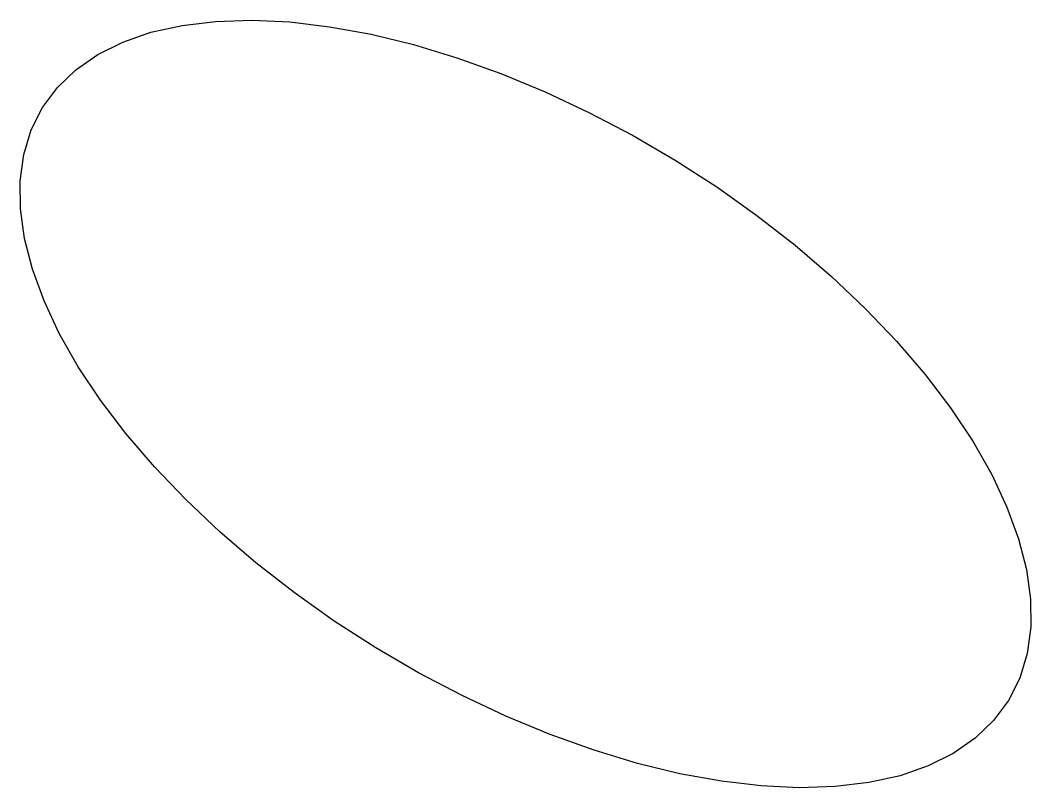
# Model space of a CAD drawing. Header units: metres. Extents: x -12209 to 21926, y -292849 to -276463.
# Drawn here: x -8919 to -7759, y -286021 to -285141 of the extents above; entities that cross this region are included whole.
import ezdxf

# ---------------------------------------------------------------- set-up
doc = ezdxf.new("R2010")
doc.units = ezdxf.units.M

msp = doc.modelspace()

# ---------------------------------------------------------------- linework, layer by layer
at = {"layer": 'LAYER'}
for p, q in [((-8733.1, -285146.54), (-8694.5, -285141.9)), ((-8733.1, -285146.54), (-8694.5, -285141.9)), ((-8694.5, -285141.9), (-8653.19, -285140.61)), ((-8694.5, -285141.9), (-8653.19, -285140.61)), ((-8653.19, -285140.61), (-8609.49, -285142.66)), ((-8653.19, -285140.61), (-8609.49, -285142.66)), ((-8609.49, -285142.66), (-8563.73, -285148.05)), ((-8609.49, -285142.66), (-8563.73, -285148.05)), ((-8801.04, -285165.66), (-8768.71, -285154.48)), ((-8801.04, -285165.66), (-8768.71, -285154.48)), ((-8768.71, -285154.48), (-8733.1, -285146.54)), ((-8768.71, -285154.48), (-8733.1, -285146.54)), ((-8563.73, -285148.05), (-8516.27, -285156.74)), ((-8563.73, -285148.05), (-8516.27, -285156.74)), ((-8516.27, -285156.74), (-8467.45, -285168.66)), ((-8516.27, -285156.74), (-8467.45, -285168.66)), ((-8829.86, -285180.01), (-8801.04, -285165.66)), ((-8829.86, -285180.01), (-8801.04, -285165.66)), ((-8467.45, -285168.66), (-8417.66, -285183.71)), ((-8467.45, -285168.66), (-8417.66, -285183.71)), ((-8854.95, -285197.41), (-8829.86, -285180.01)), ((-8854.95, -285197.41), (-8829.86, -285180.01)), ((-8417.66, -285183.71), (-8367.27, -285201.78)), ((-8417.66, -285183.71), (-8367.27, -285201.78)), ((-8876.1, -285217.73), (-8854.95, -285197.41)), ((-8876.1, -285217.73), (-8854.95, -285197.41)), ((-8367.27, -285201.78), (-8316.66, -285222.74)), ((-8367.27, -285201.78), (-8316.66, -285222.74)), ((-8893.17, -285240.81), (-8876.1, -285217.73)), ((-8893.17, -285240.81), (-8876.1, -285217.73)), ((-8316.66, -285222.74), (-8266.22, -285246.43)), ((-8316.66, -285222.74), (-8266.22, -285246.43)), ((-8906.03, -285266.48), (-8893.17, -285240.81)), ((-8906.03, -285266.48), (-8893.17, -285240.81)), ((-8893.17, -285240.81), (-8893.17, -285240.81)), ((-8893.17, -285240.81), (-8893.17, -285240.81)), ((-8266.22, -285246.43), (-8216.34, -285272.66)), ((-8266.22, -285246.43), (-8216.34, -285272.66)), ((-8914.57, -285294.54), (-8906.03, -285266.48)), ((-8914.57, -285294.54), (-8906.03, -285266.48)), ((-8216.34, -285272.66), (-8167.4, -285301.24)), ((-8216.34, -285272.66), (-8167.4, -285301.24)), ((-8918.72, -285324.78), (-8914.57, -285294.54)), ((-8918.72, -285324.78), (-8914.57, -285294.54)), ((-8167.4, -285301.24), (-8119.75, -285331.95)), ((-8167.4, -285301.24), (-8119.75, -285331.95)), ((-8918.47, -285356.98), (-8918.72, -285324.78)), ((-8918.47, -285356.98), (-8918.72, -285324.78)), ((-8119.75, -285331.95), (-8073.78, -285364.55)), ((-8119.75, -285331.95), (-8073.78, -285364.55)), ((-8913.81, -285390.87), (-8918.47, -285356.98)), ((-8913.81, -285390.87), (-8918.47, -285356.98)), ((-8073.78, -285364.55), (-8029.83, -285398.8)), ((-8073.78, -285364.55), (-8029.83, -285398.8)), ((-8904.77, -285426.22), (-8913.81, -285390.87)), ((-8904.77, -285426.22), (-8913.81, -285390.87)), ((-8029.83, -285398.8), (-7988.23, -285434.44)), ((-8029.83, -285398.8), (-7988.23, -285434.44)), ((-8891.43, -285462.74), (-8904.77, -285426.22)), ((-8891.43, -285462.74), (-8904.77, -285426.22)), ((-7988.23, -285434.44), (-7949.3, -285471.18)), ((-7988.23, -285434.44), (-7949.3, -285471.18)), ((-8873.88, -285500.15), (-8891.43, -285462.74)), ((-8873.88, -285500.15), (-8891.43, -285462.74)), ((-7949.3, -285471.18), (-7913.34, -285508.77)), ((-7949.3, -285471.18), (-7913.34, -285508.77)), ((-8852.27, -285538.19), (-8873.88, -285500.15)), ((-8852.27, -285538.19), (-8873.88, -285500.15)), ((-7913.34, -285508.77), (-7880.62, -285546.9)), ((-7913.34, -285508.77), (-7880.62, -285546.9)), ((-8826.74, -285576.55), (-8852.27, -285538.19)), ((-8826.74, -285576.55), (-8852.27, -285538.19)), ((-7880.62, -285546.9), (-7851.38, -285585.3)), ((-7880.62, -285546.9), (-7851.38, -285585.3)), ((-8797.51, -285614.94), (-8826.74, -285576.55)), ((-8797.51, -285614.94), (-8826.74, -285576.55)), ((-7851.38, -285585.3), (-7825.86, -285623.66)), ((-7851.38, -285585.3), (-7825.86, -285623.66)), ((-8764.79, -285653.08), (-8797.51, -285614.94)), ((-8764.79, -285653.08), (-8797.51, -285614.94)), ((-7825.86, -285623.66), (-7804.24, -285661.69)), ((-7825.86, -285623.66), (-7804.24, -285661.69)), ((-8728.82, -285690.66), (-8764.79, -285653.08)), ((-8728.82, -285690.66), (-8764.79, -285653.08)), ((-7804.24, -285661.69), (-7786.7, -285699.11)), ((-7804.24, -285661.69), (-7786.7, -285699.11)), ((-8689.89, -285727.41), (-8728.82, -285690.66)), ((-8689.89, -285727.41), (-8728.82, -285690.66)), ((-7786.7, -285699.11), (-7773.35, -285735.63)), ((-7786.7, -285699.11), (-7773.35, -285735.63)), ((-8648.3, -285763.04), (-8689.89, -285727.41)), ((-8648.3, -285763.04), (-8689.89, -285727.41)), ((-7773.35, -285735.63), (-7764.32, -285770.97)), ((-7773.35, -285735.63), (-7764.32, -285770.97)), ((-8604.34, -285797.29), (-8648.3, -285763.04)), ((-8604.34, -285797.29), (-8648.3, -285763.04)), ((-7764.32, -285770.97), (-7759.65, -285804.87)), ((-7764.32, -285770.97), (-7759.65, -285804.87)), ((-8558.37, -285829.89), (-8604.34, -285797.29)), ((-8558.37, -285829.89), (-8604.34, -285797.29)), ((-7759.65, -285804.87), (-7759.4, -285837.06)), ((-7759.65, -285804.87), (-7759.4, -285837.06)), ((-8510.73, -285860.6), (-8558.37, -285829.89)), ((-8510.73, -285860.6), (-8558.37, -285829.89)), ((-7759.4, -285837.06), (-7763.56, -285867.3)), ((-7759.4, -285837.06), (-7763.56, -285867.3)), ((-8461.78, -285889.18), (-8510.73, -285860.6)), ((-8461.78, -285889.18), (-8510.73, -285860.6)), ((-7763.56, -285867.3), (-7772.1, -285895.37)), ((-7763.56, -285867.3), (-7772.1, -285895.37)), ((-8411.9, -285915.41), (-8461.78, -285889.18)), ((-8411.9, -285915.41), (-8461.78, -285889.18)), ((-7772.1, -285895.37), (-7784.95, -285921.04)), ((-7772.1, -285895.37), (-7784.95, -285921.04)), ((-8361.47, -285939.1), (-8411.9, -285915.41)), ((-8361.47, -285939.1), (-8411.9, -285915.41)), ((-7784.95, -285921.04), (-7802.02, -285944.12)), ((-7784.95, -285921.04), (-7802.02, -285944.12)), ((-8310.86, -285960.06), (-8361.47, -285939.1)), ((-8310.86, -285960.06), (-8361.47, -285939.1)), ((-7802.02, -285944.12), (-7823.18, -285964.43)), ((-7802.02, -285944.12), (-7823.18, -285964.43)), ((-8260.47, -285978.14), (-8310.86, -285960.06)), ((-8260.47, -285978.14), (-8310.86, -285960.06)), ((-7823.18, -285964.43), (-7848.26, -285981.83)), ((-7823.18, -285964.43), (-7848.26, -285981.83)), ((-8210.68, -285993.19), (-8260.47, -285978.14)), ((-8210.68, -285993.19), (-8260.47, -285978.14)), ((-7848.26, -285981.83), (-7877.08, -285996.18)), ((-7848.26, -285981.83), (-7877.08, -285996.18)), ((-8161.86, -286005.1), (-8210.68, -285993.19)), ((-8161.86, -286005.1), (-8210.68, -285993.19)), ((-7877.08, -285996.18), (-7909.42, -286007.37)), ((-7877.08, -285996.18), (-7909.42, -286007.37)), ((-8114.39, -286013.79), (-8161.86, -286005.1)), ((-8114.39, -286013.79), (-8161.86, -286005.1)), ((-8068.63, -286019.18), (-8114.39, -286013.79)), ((-8068.63, -286019.18), (-8114.39, -286013.79)), ((-7945.02, -286015.31), (-7983.63, -286019.94)), ((-7945.02, -286015.31), (-7983.63, -286019.94)), ((-7909.42, -286007.37), (-7945.02, -286015.31)), ((-7909.42, -286007.37), (-7945.02, -286015.31)), ((-8024.93, -286021.24), (-8068.63, -286019.18)), ((-8024.93, -286021.24), (-8068.63, -286019.18)), ((-7983.63, -286019.94), (-8024.93, -286021.24)), ((-7983.63, -286019.94), (-8024.93, -286021.24))]:
    msp.add_line(p, q, dxfattribs=at)

doc.saveas('drawing.dxf')
